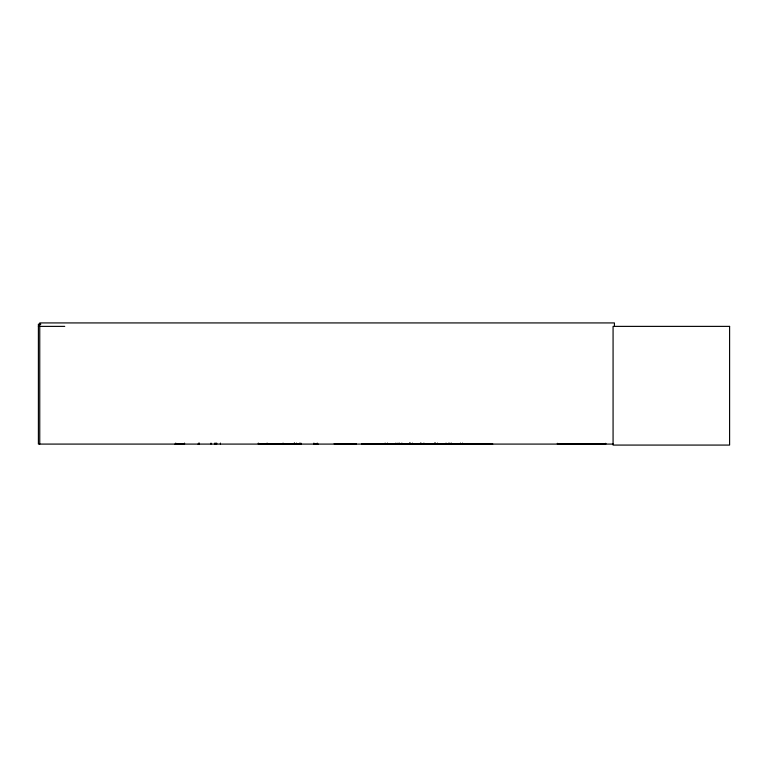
<?xml version="1.0" encoding="UTF-8"?>
<svg xmlns="http://www.w3.org/2000/svg" width="768" height="768" viewBox="0 0 768 768"><rect width="100%" height="100%" fill="white"/><g stroke="black" fill="none" stroke-linecap="round" stroke-linejoin="round"><path stroke-width="1.15" d="M434.947 444.048L434.995 443.098M436.925 444.048L436.224 444.038L436.925 444.086M463.805 444.067L464.016 443.568L492.403 443.568L492.614 444.058M464.227 444.058L464.016 443.568M464.966 444.058L464.755 443.568L464.554 444.067M467.405 444.058L466.819 444.038L467.126 443.568L468.115 444.086L467.866 443.568L467.568 444.038M488.755 444.058L489.293 443.568L489.504 444.058M492.682 444.058L463.718 444.038M456.998 443.568C455.798 444.173 458.179 444.259 456.998 443.568L432.826 443.798M433.037 444.058L432.778 443.568M453.446 444.058L453.235 443.798M385.008 443.971L462.749 443.971M464.054 443.798L492.403 443.779M491.414 444.086L491.654 443.568L492.192 444.067M437.261 444.067L437.51 443.568L437.77 444.058M456.125 443.798L456.336 444.058M175.536 443.971L184.445 443.846L174.893 444.048M40.8 324.154L38.4 324.154L38.4 444.086L613.229 444.086M38.4 326.381L64.742 326.381M266.87 443.626L289.123 443.626M334.243 443.626L356.496 443.606M361.469 443.626L383.722 443.606M557.424 443.654L605.683 443.654M283.056 443.846L300.864 443.846M197.981 444.048L198.835 443.971M300.864 443.971L258.413 443.846L267.331 443.971M318.202 444.086L314.074 443.933L317.472 443.971M334.262 444.029L356.477 444.029M361.488 444.029L383.702 444.029M557.424 444.038L605.683 444.038M488.582 443.798L488.851 444.029M420.97 443.971L421.075 443.098M614.429 326.515L614.429 322.925L39.754 322.925L39.754 444.086M605.645 443.309L605.683 444.086M557.424 443.309L557.424 444.086M463.219 444.086L384.557 444.086M462.595 443.098L462.595 444.086M460.416 443.098L460.416 444.086M451.382 443.098L451.382 444.086M449.894 443.098L449.894 444.086M448.762 443.098L448.762 444.086M446.045 443.098L446.045 444.086M437.549 443.098L437.549 444.086M435.533 443.098L435.61 444.086M434.64 443.098L434.64 444.086M423.898 443.098L423.926 444.086M420.422 443.098L420.422 444.086M412.368 443.098L412.368 444.086M410.093 443.098L410.093 444.086M409.978 443.098L409.978 444.086M409.709 443.098L409.709 444.086M401.846 443.098L401.846 444.086M399.37 443.098L399.37 444.086M397.997 443.098L397.997 444.086M395.866 443.098L395.866 444.086M387.485 443.098L387.485 444.086M385.152 443.098L385.152 444.086M317.232 443.098L317.232 444.086M313.91 443.098L313.91 444.086M300.864 443.098L300.864 444.086M299.731 443.098L299.731 444.086M296.419 443.098L296.419 444.086M294.413 443.098L294.413 444.086M294.298 443.098L294.298 444.086M283.056 443.098L283.056 444.086M267.11 443.098L267.11 444.086M258.307 443.098L258.307 444.086M220.416 443.098L220.416 444.086M216.72 443.098L216.72 444.086M215.779 443.098L215.712 444.086M214.771 443.098L214.771 444.086M211.008 443.098L211.008 444.086M199.085 443.098L199.085 444.086M198.97 443.098L198.97 444.086M184.55 443.098L184.55 444.086M175.747 443.098L175.747 444.086M433.69 443.568C432.509 444.202 434.89 444.163 433.69 443.568M452.266 443.568C451.075 444.202 453.456 444.163 452.266 443.568M729.6 326.381L613.075 326.381L613.075 445.075L729.6 445.075L729.6 326.381"/></g></svg>
